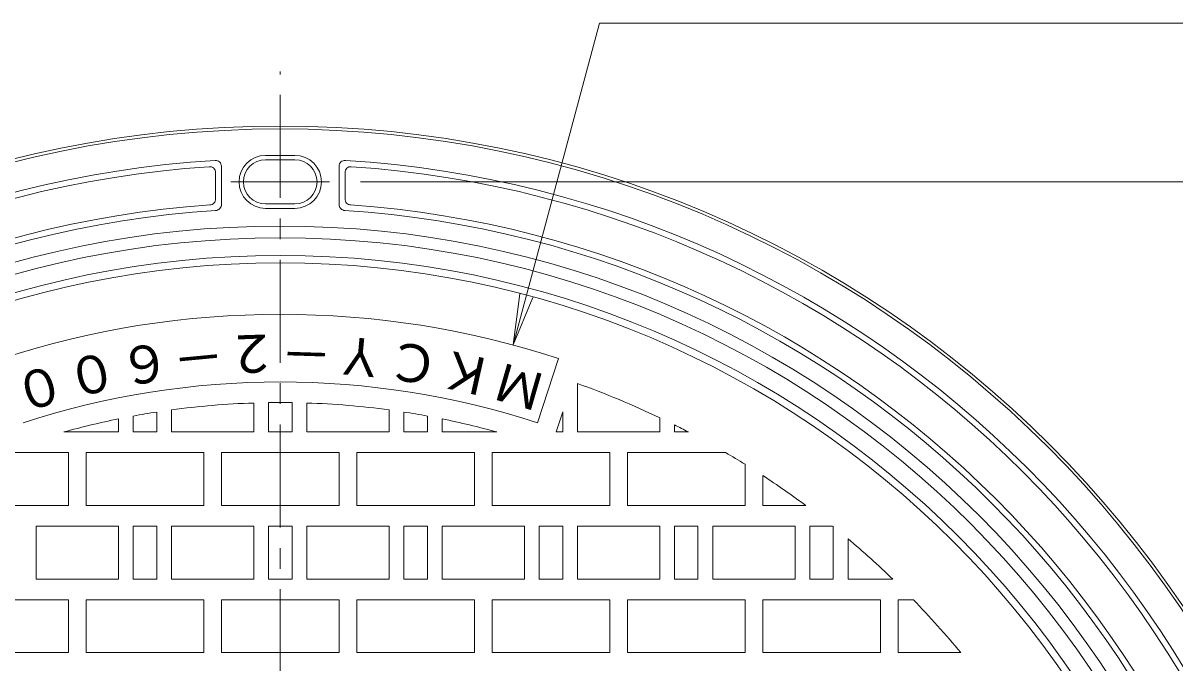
# Model space of a CAD drawing. Units: millimetres, scale not verified. Extents: x -687 to 540, y -936 to 985.
# Drawn here: x -210.3 to 181.3, y 467.9 to 685.4 of the extents above; entities that cross this region are included whole.
import ezdxf
from ezdxf.enums import TextEntityAlignment as Align

# ---------------------------------------------------------------- set-up
doc = ezdxf.new("R2010")
doc.units = ezdxf.units.MM
doc.header["$LTSCALE"] = 7
doc.linetypes.add('CHAIN1', pattern=[8, 5, -1, 1, -1])
for name, color, linetype, lineweight in [('0-1_躯体', 2, 'Continuous', 18), ('0-2_仕上', 3, 'Continuous', 18), ('0-4_その他', 7, 'Continuous', 18)]:
    doc.layers.add(name, color=color, linetype=linetype, lineweight=lineweight)
doc.styles.add('ＭＳ ゴシック', font='')
doc.styles.get('ＭＳ ゴシック').set_extended_font_data('MS Gothic')

msp = doc.modelspace()

# ---------------------------------------------------------------- linework, layer by layer
at = {"layer": '0-1_躯体'}
for p, q in [((-117.859, 640.371), (-127.859, 640.371)), ((-117.859, 638.871), (-127.859, 638.871)), ((-144.859, 625.538), (-144.859, 634.559)), ((-142.86, 623.667), (-142.86, 636.692)), ((-102.859, 623.667), (-102.859, 636.692)), ((-100.86, 625.538), (-100.86, 634.559)), ((-117.859, 623.871), (-127.859, 623.871)), ((-117.859, 622.371), (-127.859, 622.371))]:
    msp.add_line(p, q, dxfattribs=at)
at = {"layer": '0-1_躯体', "linetype": 'CHAIN1'}
msp.add_line((-106.089, 631.371), (-139.63, 631.371), dxfattribs=at)
at = {"layer": '0-1_躯体'}
for centre, radius, start, end in [((-122.859, 280.371), 370, 0.00015, 0), ((-122.859, 280.371), 369, 0, 180), ((-122.859, 280.371), 359, 93.53308, 176.46692), ((-144.859, 636.692), 2, 0, 93.53375), ((-127.859, 631.371), 9, 90, 270), ((-127.859, 631.371), 7.5, 90, 270), ((-117.859, 631.371), 9, 270, 90), ((-117.859, 631.371), 7.5, 270, 90), ((-100.859, 636.692), 2, 86.46625, 180), ((-122.859, 280.371), 359, 3.53308, 86.46692), ((-122.859, 280.371), 357, 93.87645, 176.12355), ((-146.859, 634.559), 2, 0, 93.87656), ((-98.86, 634.559), 2, 86.12344, 180), ((-122.859, 280.371), 357, 3.87645, 86.12355), ((-122.859, 280.371), 344, 93.97743, 176.02255), ((-146.859, 625.538), 2, 270.11356, 3.69138), ((-144.859, 623.667), 2, 270.00566, 3.50299), ((-100.859, 623.667), 2, 176.49701, 269.99434), ((-98.86, 625.538), 2, 176.30862, 269.88644), ((-122.859, 280.371), 344, 3.97745, 86.02257), ((-122.859, 280.371), 342, 93.66676, 176.33322), ((-122.859, 280.371), 342, 3.66678, 86.33324), ((-122.859, 280.371), 336, 0, 180), ((-122.859, 280.371), 332, 0, 180), ((-122.859, 280.371), 326, 0, 180)]:
    msp.add_arc(centre, radius, start, end, dxfattribs=at)
at = {"layer": '0-2_仕上', "linetype": 'CHAIN1'}
msp.add_line((-122.859, -102.085), (-122.859, 668.901), dxfattribs=at)
at = {"layer": '0-2_仕上'}
for p, q in [((-35.407, 549.52), (-28.3, 571.394)), ((-21.859, 546.371), (-21.859, 562.858)), ((-131.859, 546.371), (-131.859, 556.224)), ((-126.86, 546.371), (-126.86, 556.342)), ((-126.859, 546.371), (-126.859, 556.342)), ((-118.86, 546.371), (-118.86, 556.342)), ((-118.859, 546.371), (-118.859, 556.342)), ((-113.86, 546.371), (-113.86, 556.224)), ((-164.86, 546.371), (-164.86, 553.157)), ((-164.859, 546.371), (-164.859, 553.157)), ((-159.859, 546.371), (-159.859, 553.879)), ((-85.859, 546.371), (-85.859, 553.879)), ((-80.859, 546.371), (-80.859, 553.157)), ((-80.859, 546.371), (-80.859, 553.157)), ((-26.859, 546.371), (-26.859, 553.178)), ((-177.86, 546.371), (-177.86, 550.835)), ((-172.86, 546.371), (-172.86, 551.804)), ((-172.859, 546.371), (-172.859, 551.804)), ((-72.859, 546.371), (-72.859, 551.804)), ((-72.859, 546.371), (-72.859, 551.804)), ((-67.86, 546.371), (-67.86, 550.835)), ((6.141, 546.371), (6.141, 551.219)), ((11.141, 546.371), (11.141, 548.781)), ((11.141, 546.371), (11.141, 548.781)), ((-196.478, 546.371), (-177.86, 546.371)), ((-172.86, 546.371), (-164.859, 546.371)), ((-159.859, 546.371), (-131.859, 546.371)), ((-126.86, 546.371), (-118.859, 546.371)), ((-85.859, 546.371), (-113.86, 546.371)), ((-72.859, 546.371), (-80.859, 546.371)), ((-49.241, 546.371), (-67.86, 546.371)), ((6.141, 546.371), (-21.859, 546.371)), ((15.862, 546.371), (11.141, 546.371)), ((-188.859, 539.371), (-188.859, 521.372)), ((-188.859, 539.371), (-148.86, 539.371)), ((-148.86, 539.371), (-148.86, 521.372)), ((-142.859, 539.371), (-142.859, 521.372)), ((-142.859, 539.371), (-102.859, 539.371)), ((-102.859, 539.371), (-102.859, 521.372)), ((-96.859, 539.371), (-96.859, 521.372)), ((-56.859, 539.371), (-96.859, 539.371)), ((-56.859, 539.371), (-56.859, 521.372)), ((-10.859, 539.371), (-10.859, 521.372)), ((-4.859, 539.371), (-4.859, 521.372)), ((28.53, 539.371), (-4.859, 539.371)), ((35.141, 535.392), (35.141, 521.372)), ((41.141, 531.575), (41.141, 521.372)), ((-234.859, 521.371), (-194.859, 521.371)), ((-188.859, 521.371), (-148.86, 521.371)), ((-142.859, 521.371), (-102.859, 521.371)), ((-56.859, 521.371), (-96.859, 521.371)), ((-10.859, 521.371), (-50.859, 521.371)), ((35.141, 521.372), (-4.859, 521.372)), ((55.798, 521.372), (41.141, 521.372)), ((-205.86, 514.371), (-177.86, 514.371)), ((-205.859, 496.371), (-205.859, 514.371)), ((-177.86, 496.371), (-177.86, 514.371)), ((-172.86, 514.371), (-164.859, 514.371)), ((-172.86, 496.371), (-172.86, 514.371)), ((-172.859, 496.371), (-172.859, 514.371)), ((-164.86, 496.371), (-164.86, 514.371)), ((-164.859, 496.371), (-164.859, 514.371)), ((-159.859, 496.371), (-159.859, 514.371)), ((-159.859, 514.371), (-131.859, 514.371)), ((-131.859, 496.371), (-131.859, 514.371)), ((-126.86, 496.371), (-126.86, 514.371)), ((-126.86, 514.371), (-118.859, 514.371)), ((-126.859, 496.371), (-126.859, 514.371)), ((-118.859, 496.371), (-118.859, 514.371)), ((-118.859, 496.371), (-118.859, 514.371)), ((-113.86, 496.371), (-113.86, 514.371)), ((-85.859, 514.371), (-113.86, 514.371)), ((-85.859, 496.371), (-85.859, 514.371)), ((-80.859, 496.371), (-80.859, 514.371)), ((-72.859, 514.371), (-80.859, 514.371)), ((-80.859, 496.371), (-80.859, 514.371)), ((-72.859, 496.371), (-72.859, 514.371)), ((-72.859, 496.371), (-72.859, 514.371)), ((-67.86, 496.371), (-67.86, 514.371)), ((-39.859, 514.371), (-67.86, 514.371)), ((-39.859, 496.371), (-39.859, 514.371)), ((-26.859, 514.371), (-34.86, 514.371)), ((-34.859, 496.371), (-34.859, 514.371)), ((-34.859, 496.371), (-34.859, 514.371)), ((-26.859, 496.371), (-26.859, 514.371)), ((-26.859, 496.371), (-26.859, 514.371)), ((-21.859, 496.371), (-21.859, 514.371)), ((6.141, 514.371), (-21.859, 514.371)), ((6.141, 496.371), (6.141, 514.371)), ((11.141, 496.371), (11.141, 514.371)), ((19.141, 514.371), (11.141, 514.371)), ((11.141, 496.371), (11.141, 514.371)), ((19.141, 496.371), (19.141, 514.371)), ((19.141, 496.371), (19.141, 514.371)), ((24.141, 496.371), (24.141, 514.371)), ((52.141, 514.371), (24.141, 514.371)), ((52.141, 496.371), (52.141, 514.371)), ((57.141, 496.371), (57.141, 514.371)), ((57.141, 496.371), (57.141, 514.371)), ((64.874, 514.371), (57.141, 514.371)), ((65.141, 496.371), (65.141, 514.371)), ((65.141, 496.371), (65.141, 514.157)), ((-205.859, 496.371), (-177.86, 496.371)), ((-172.86, 496.371), (-164.859, 496.371)), ((-159.859, 496.371), (-131.859, 496.371)), ((-126.86, 496.371), (-118.859, 496.371)), ((-85.859, 496.371), (-113.86, 496.371)), ((-72.859, 496.371), (-80.859, 496.371)), ((-39.859, 496.371), (-67.86, 496.371)), ((-26.859, 496.371), (-34.859, 496.371)), ((6.141, 496.371), (-21.859, 496.371)), ((19.141, 496.371), (11.141, 496.371)), ((52.141, 496.371), (24.141, 496.371)), ((65.141, 496.371), (57.141, 496.371)), ((-234.859, 489.371), (-194.86, 489.371)), ((-194.86, 489.371), (-194.86, 471.371)), ((-188.859, 489.371), (-188.859, 471.371)), ((-188.859, 489.371), (-148.86, 489.371)), ((-148.86, 489.371), (-148.86, 471.371)), ((-142.859, 489.371), (-142.859, 471.371)), ((-142.859, 489.371), (-102.859, 489.371)), ((-102.859, 489.371), (-102.859, 471.371)), ((-96.859, 489.371), (-96.859, 471.371)), ((-56.859, 489.371), (-96.859, 489.371)), ((-56.859, 489.371), (-56.859, 471.371)), ((-10.859, 489.371), (-50.859, 489.371)), ((-50.859, 489.371), (-50.859, 471.371)), ((-10.859, 489.371), (-10.859, 471.371)), ((35.141, 489.371), (-4.859, 489.371)), ((-4.859, 489.371), (-4.859, 471.371)), ((35.141, 489.371), (35.141, 471.371)), ((81.141, 489.371), (41.141, 489.371)), ((41.141, 489.371), (41.141, 471.371)), ((81.141, 489.371), (81.141, 471.371)), ((87.141, 489.371), (87.141, 471.371)), ((92.359, 489.371), (87.141, 489.371)), ((-234.859, 471.371), (-194.859, 471.371)), ((-234.859, 471.371), (-194.86, 471.371)), ((-188.859, 471.371), (-148.86, 471.371)), ((-188.859, 471.371), (-148.86, 471.371)), ((-142.859, 471.371), (-102.859, 471.371)), ((-142.859, 471.371), (-102.859, 471.371)), ((-56.859, 471.371), (-96.859, 471.371)), ((-56.859, 471.371), (-96.859, 471.371)), ((-10.859, 471.371), (-50.859, 471.371)), ((-10.859, 471.371), (-50.859, 471.371)), ((-4.859, 471.946), (-4.859, 471.371)), ((-3.931, 471.371), (-4.859, 471.371)), ((35.141, 471.371), (-4.859, 471.371)), ((81.141, 471.371), (41.141, 471.371)), ((108.482, 471.371), (87.141, 471.371))]:
    msp.add_line(p, q, dxfattribs=at)
for points in [[(-26.859, 546.371), (-29.07, 546.371), (-26.859, 553.178)], [(-234.859, 539.371), (-194.86, 539.371), (-194.86, 521.372)], [(-10.859, 539.371), (-50.859, 539.371), (-50.859, 521.372)], [(85.332, 496.371), (70.141, 496.371), (70.141, 510.046)]]:
    msp.add_lwpolyline(points, dxfattribs=at)
for radius, start, end in [(323.5, 0, 180), (306, 72, 108), (283, 72, 108), (300, 64.53238, 70.32605), (276, 91.86865, 97.70416), (276, 89.16963, 90.83037), (276, 82.29584, 88.13135), (276, 98.7529, 100.43729), (276, 79.56271, 81.2471), (276, 101.49458, 105.47005), (276, 74.52995, 78.50542), (300, 62.4576, 63.46986), (300, 58.21944, 59.6931), (300, 53.44981, 56.86124), (300, 46.05461, 49.95908), (300, 39.54384, 44.16025)]:
    msp.add_arc((-122.859, 280.371), radius, start, end, dxfattribs=at)
at = {"layer": '0-4_その他'}
for p, q in [((-95.589, 631.371), (319.241, 631.371)), ((-43.661, 575.944), (-41.376, 593.294)), ((-43.661, 575.944), (-36.964, 592.112))]:
    msp.add_line(p, q, dxfattribs=at)
msp.add_lwpolyline([(-43.661, 575.944), (-14.34, 685.371), (383.298, 685.371)], dxfattribs=at)

# ---------------------------------------------------------------- texts
at = {"layer": '0-4_その他', "color": 4, "style": 'ＭＳ ゴシック'}
for s, rotation, p in [('６', 189.001, (-161.898, 580.907)), ('２', 181.8, (-123.983, 583.482)), ('Ｙ', 174.6, (-86.045, 581.284)), ('Ｃ', 171.001, (-67.255, 578.404)), ('０', 192.599, (-180.659, 577.84)), ('－', 185.4, (-142.981, 582.79)), ('－', 178.2, (-104.98, 582.979)), ('Ｋ', 167.4, (-48.682, 574.349)), ('０', 196.201, (-199.19, 573.601)), ('Ｍ', 163.8, (-30.4, 569.137))]:
    msp.add_text(s, height=12.83, rotation=rotation, dxfattribs=at).set_placement(p, align=Align.BOTTOM_LEFT)

doc.saveas('drawing.dxf')
